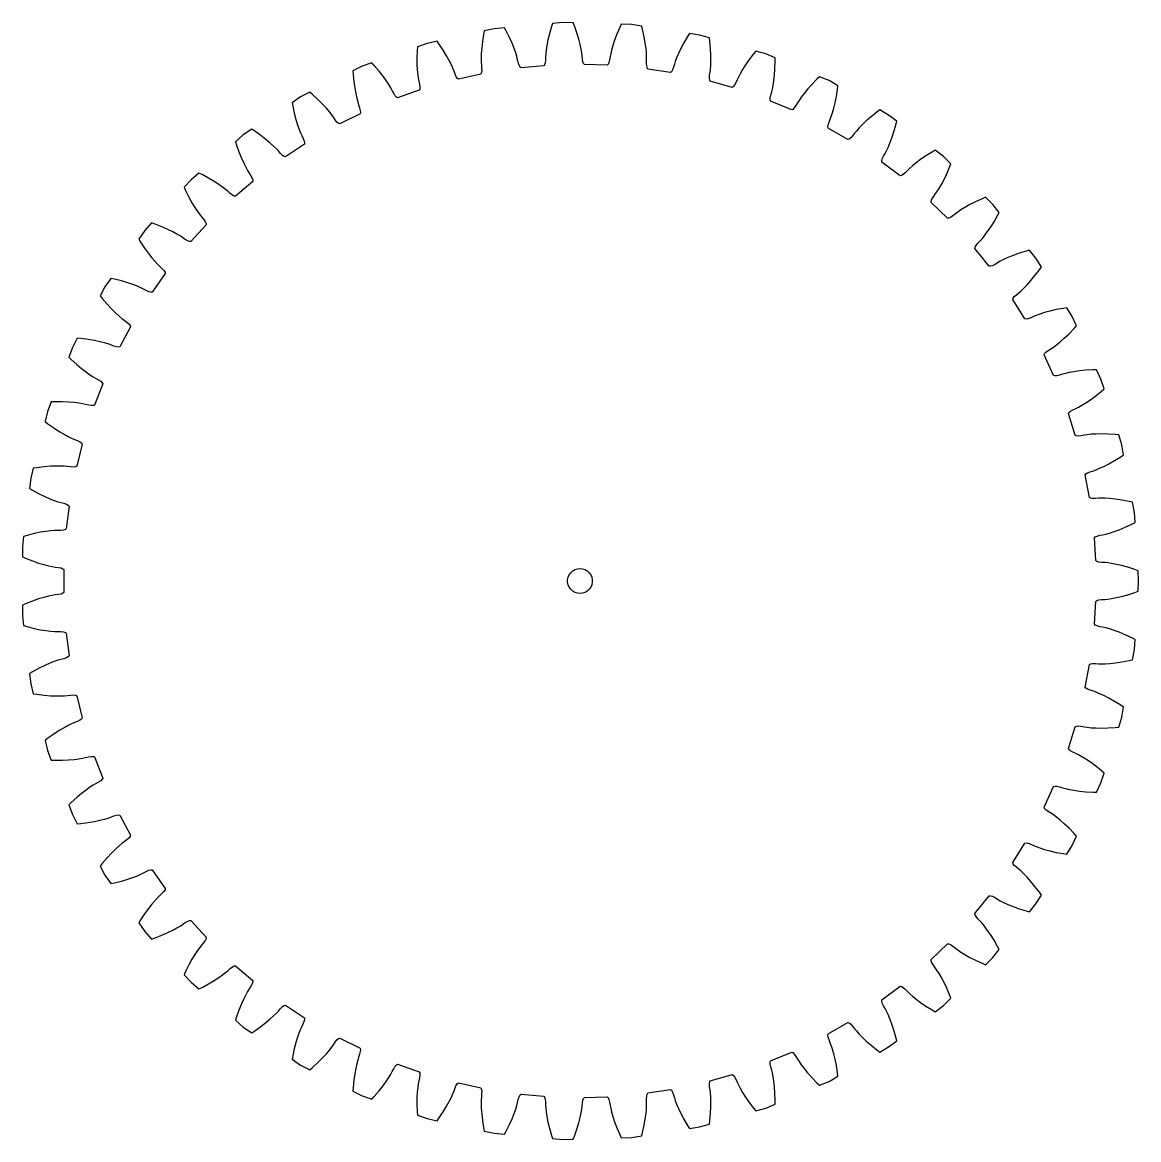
# Model space of a CAD drawing. Header units: metres. Extents: x -67 to 67, y -67 to 67.
import ezdxf

# ---------------------------------------------------------------- set-up
doc = ezdxf.new("R2010")
doc.units = ezdxf.units.M

msp = doc.modelspace()

# ---------------------------------------------------------------- linework, layer by layer
for p, q in [((-11.57, 66.42), (-11.65, 66)), ((-10.35, 66.68), (-11.57, 66.42)), ((-9.11, 66.8), (-10.35, 66.68)), ((-8.91, 66.42), (-9.11, 66.8)), ((-8.51, 65.63), (-8.91, 66.42)), ((-3.45, 66.93), (-3.69, 66.08)), ((-3.32, 67.33), (-3.45, 66.93)), ((-2.08, 67.45), (-3.32, 67.33)), ((-0.83, 67.41), (-2.08, 67.45)), ((-0.68, 67.01), (-0.83, 67.41)), ((-0.38, 66.18), (-0.68, 67.01)), ((-0.15, 65.43), (-0.38, 66.18)), ((4.8, 66.84), (4.46, 66.03)), ((4.98, 67.23), (4.8, 66.84)), ((6.23, 67.19), (4.98, 67.23)), ((7.46, 67), (6.23, 67.19)), ((7.56, 66.59), (7.46, 67)), ((7.75, 65.72), (7.56, 66.59)), ((13.21, 66.11), (12.98, 65.75)), ((14.44, 65.92), (13.21, 66.11)), ((-18.47, 64.91), (-19.64, 64.49)), ((-17.25, 65.17), (-18.47, 64.91)), ((-17, 64.82), (-17.25, 65.17)), ((-16.51, 64.09), (-17, 64.82)), ((-11.78, 65.12), (-11.87, 64.35)), ((-11.65, 66), (-11.78, 65.12)), ((-8.19, 64.92), (-8.51, 65.63)), ((-7.95, 64.29), (-8.19, 64.92)), ((-3.87, 65.32), (-4, 64.66)), ((-3.69, 66.08), (-3.87, 65.32)), ((0.02, 64.78), (-0.15, 65.43)), ((0.14, 64.23), (0.02, 64.78)), ((4.18, 65.3), (3.97, 64.66)), ((4.46, 66.03), (4.18, 65.3)), ((7.89, 64.95), (7.75, 65.72)), ((7.98, 64.29), (7.89, 64.95)), ((12.54, 64.98), (12.18, 64.29)), ((12.98, 65.75), (12.54, 64.98)), ((15.63, 65.58), (14.44, 65.92)), ((15.69, 65.15), (15.63, 65.58)), ((15.77, 64.27), (15.69, 65.15)), ((-19.67, 64.06), (-19.7, 63.18)), ((-19.64, 64.49), (-19.67, 64.06)), ((-16.11, 63.42), (-16.51, 64.09)), ((-15.79, 62.83), (-16.11, 63.42)), ((-11.92, 63.67), (-11.94, 63.11)), ((-11.87, 64.35), (-11.92, 63.67)), ((-7.76, 63.76), (-7.95, 64.29)), ((-7.62, 63.32), (-7.76, 63.76)), ((-4.14, 63.64), (-4.17, 63.28)), ((-4.09, 64.1), (-4.14, 63.64)), ((-4, 64.66), (-4.09, 64.1)), ((0.22, 63.77), (0.14, 64.23)), ((0.26, 63.42), (0.22, 63.77)), ((0.3, 63.04), (0.26, 63.42)), ((3.71, 63.66), (3.64, 63.32)), ((3.82, 64.11), (3.71, 63.66)), ((3.97, 64.66), (3.82, 64.11)), ((8.03, 63.72), (7.98, 64.29)), ((8.05, 63.26), (8.03, 63.72)), ((11.89, 63.68), (11.67, 63.16)), ((12.18, 64.29), (11.89, 63.68)), ((15.81, 63.49), (15.77, 64.27)), ((15.82, 62.82), (15.81, 63.49)), ((20.96, 63.65), (20.43, 62.95)), ((21.23, 63.99), (20.96, 63.65)), ((22.43, 63.65), (21.23, 63.99)), ((23.57, 63.16), (22.43, 63.65)), ((-26.3, 62.14), (-27.42, 61.59)), ((-25.13, 62.56), (-26.3, 62.14)), ((-24.84, 62.24), (-25.13, 62.56)), ((-24.26, 61.57), (-24.84, 62.24)), ((-19.7, 63.18), (-19.69, 62.4)), ((-19.69, 62.4), (-19.65, 61.73)), ((-15.53, 62.32), (-15.79, 62.83)), ((-15.35, 61.9), (-15.53, 62.32)), ((-11.94, 63.11), (-11.93, 62.65)), ((-11.93, 62.65), (-11.91, 62.29)), ((-11.91, 62.29), (-11.88, 61.91)), ((-7.53, 62.97), (-7.62, 63.32)), ((-7.45, 62.6), (-7.53, 62.97)), ((-7.35, 62.27), (-7.45, 62.6)), ((-7.24, 62.05), (-7.35, 62.27)), ((-4.38, 62.2), (-7.12, 61.95)), ((-4.29, 62.32), (-4.38, 62.2)), ((-4.22, 62.56), (-4.29, 62.32)), ((-4.18, 62.9), (-4.22, 62.56)), ((-4.17, 63.28), (-4.18, 62.9)), ((0.36, 62.7), (0.3, 63.04)), ((0.44, 62.47), (0.36, 62.7)), ((0.54, 62.35), (0.44, 62.47)), ((3.29, 62.27), (0.54, 62.35)), ((3.4, 62.38), (3.29, 62.27)), ((3.5, 62.6), (3.4, 62.38)), ((3.58, 62.94), (3.5, 62.6)), ((3.64, 63.32), (3.58, 62.94)), ((8.04, 62.52), (8.05, 62.91)), ((8.06, 62.18), (8.04, 62.52)), ((8.05, 62.91), (8.05, 63.26)), ((8.12, 61.94), (8.06, 62.18)), ((11.4, 62.39), (11.29, 62.02)), ((11.51, 62.73), (11.4, 62.39)), ((11.67, 63.16), (11.51, 62.73)), ((15.76, 61.79), (15.8, 62.25)), ((15.8, 62.25), (15.82, 62.82)), ((19.98, 62.31), (19.62, 61.74)), ((20.43, 62.95), (19.98, 62.31)), ((23.55, 61.85), (23.58, 62.73)), ((23.58, 62.73), (23.57, 63.16)), ((-27.42, 61.59), (-27.39, 61.16)), ((-27.39, 61.16), (-27.31, 60.28)), ((-23.78, 60.96), (-24.26, 61.57)), ((-23.39, 60.41), (-23.78, 60.96)), ((-19.65, 61.73), (-19.6, 61.16)), ((-19.6, 61.16), (-19.54, 60.71)), ((-19.54, 60.71), (-19.48, 60.36)), ((-15.21, 61.57), (-15.35, 61.9)), ((-15.09, 61.21), (-15.21, 61.57)), ((-14.94, 60.89), (-15.09, 61.21)), ((-14.81, 60.69), (-14.94, 60.89)), ((-11.99, 61.19), (-14.68, 60.6)), ((-11.92, 61.32), (-11.99, 61.19)), ((-11.87, 61.56), (-11.92, 61.32)), ((-11.88, 61.91), (-11.87, 61.56)), ((-7.12, 61.95), (-7.24, 62.05)), ((8.2, 61.81), (8.12, 61.94)), ((10.92, 61.39), (8.2, 61.81)), ((11.04, 61.49), (10.92, 61.39)), ((11.17, 61.7), (11.04, 61.49)), ((11.29, 62.02), (11.17, 61.7)), ((15.64, 60.72), (15.66, 61.06)), ((15.67, 60.47), (15.64, 60.72)), ((15.66, 61.06), (15.72, 61.44)), ((15.72, 61.44), (15.76, 61.79)), ((19.13, 60.84), (18.98, 60.52)), ((19.34, 61.25), (19.13, 60.84)), ((19.62, 61.74), (19.34, 61.25)), ((23.42, 60.4), (23.49, 61.07)), ((23.49, 61.07), (23.55, 61.85)), ((28.93, 60.89), (28.62, 60.6)), ((30.08, 60.41), (28.93, 60.89)), ((-27.31, 60.28), (-27.21, 59.51)), ((-27.21, 59.51), (-27.09, 58.84)), ((-23.07, 59.94), (-23.39, 60.41)), ((-22.84, 59.54), (-23.07, 59.94)), ((-22.67, 59.23), (-22.84, 59.54)), ((-19.48, 60.36), (-19.39, 59.98)), ((-19.36, 59.39), (-19.42, 59.25)), ((-19.39, 59.98), (-19.35, 59.64)), ((-19.35, 59.64), (-19.36, 59.39)), ((-14.68, 60.6), (-14.81, 60.69)), ((15.74, 60.34), (15.67, 60.47)), ((18.38, 59.58), (15.74, 60.34)), ((18.51, 59.66), (18.38, 59.58)), ((18.67, 59.86), (18.51, 59.66)), ((18.83, 60.16), (18.67, 59.86)), ((18.98, 60.52), (18.83, 60.16)), ((23.16, 59.04), (23.24, 59.39)), ((23.24, 59.39), (23.33, 59.84)), ((23.33, 59.84), (23.42, 60.4)), ((27.49, 59.38), (27.06, 58.86)), ((28.01, 59.96), (27.49, 59.38)), ((28.62, 60.6), (28.01, 59.96)), ((31.16, 59.79), (30.08, 60.41)), ((30.97, 58.48), (31.11, 59.36)), ((31.11, 59.36), (31.16, 59.79)), ((-33.74, 58.44), (-34.78, 57.75)), ((-32.63, 59), (-33.74, 58.44)), ((-32.3, 58.72), (-32.63, 59)), ((-31.65, 58.12), (-32.3, 58.72)), ((-31.09, 57.57), (-31.65, 58.12)), ((-27.09, 58.84), (-26.97, 58.29)), ((-26.97, 58.29), (-26.85, 57.84)), ((-22.49, 58.89), (-22.67, 59.23)), ((-22.31, 58.59), (-22.49, 58.89)), ((-22.15, 58.41), (-22.31, 58.59)), ((-22.02, 58.34), (-22.15, 58.41)), ((-19.42, 59.25), (-22.02, 58.34)), ((22.98, 58.33), (23.05, 58.67)), ((22.98, 58.09), (22.98, 58.33)), ((23.03, 57.94), (22.98, 58.09)), ((23.05, 58.67), (23.16, 59.04)), ((26.46, 58.03), (26.27, 57.73)), ((26.72, 58.4), (26.46, 58.03)), ((27.06, 58.86), (26.72, 58.4)), ((30.82, 57.72), (30.97, 58.48)), ((-34.78, 57.75), (-34.7, 57.33)), ((-34.7, 57.33), (-34.51, 56.47)), ((-30.63, 57.08), (-31.09, 57.57)), ((-30.27, 56.65), (-30.63, 57.08)), ((-26.85, 57.84), (-26.75, 57.51)), ((-26.75, 57.51), (-26.62, 57.14)), ((-26.62, 57.14), (-26.53, 56.81)), ((-26.53, 56.81), (-26.51, 56.56)), ((25.57, 56.87), (23.03, 57.94)), ((25.71, 56.94), (25.57, 56.87)), ((25.88, 57.11), (25.71, 56.94)), ((26.08, 57.39), (25.88, 57.11)), ((26.27, 57.73), (26.08, 57.39)), ((30.51, 56.52), (30.66, 57.07)), ((30.66, 57.07), (30.82, 57.72)), ((36.2, 56.87), (35.85, 56.62)), ((37.27, 56.25), (36.2, 56.87)), ((-34.51, 56.47), (-34.31, 55.71)), ((-34.31, 55.71), (-34.12, 55.07)), ((-29.98, 56.29), (-30.27, 56.65)), ((-29.77, 56), (-29.98, 56.29)), ((-29.56, 55.68), (-29.77, 56)), ((-29.35, 55.41), (-29.56, 55.68)), ((-29.16, 55.25), (-29.35, 55.41)), ((-26.56, 56.42), (-29.02, 55.19)), ((-26.51, 56.56), (-26.56, 56.42)), ((29.98, 55.07), (30.09, 55.4)), ((30.09, 55.4), (30.24, 55.75)), ((30.24, 55.75), (30.36, 56.08)), ((30.36, 56.08), (30.51, 56.52)), ((34.58, 55.55), (34.09, 55.09)), ((35.16, 56.06), (34.58, 55.55)), ((35.85, 56.62), (35.16, 56.06)), ((38.27, 55.5), (37.27, 56.25)), ((38.17, 55.09), (38.27, 55.5)), ((-39.63, 54.54), (-40.67, 53.85)), ((-39.27, 54.31), (-39.63, 54.54)), ((-38.55, 53.79), (-39.27, 54.31)), ((-34.12, 55.07), (-33.93, 54.53)), ((-33.93, 54.53), (-33.76, 54.11)), ((-33.76, 54.11), (-33.61, 53.78)), ((-29.02, 55.19), (-29.16, 55.25)), ((29.94, 54.82), (29.98, 55.07)), ((29.98, 54.67), (29.94, 54.82)), ((32.36, 53.3), (29.98, 54.67)), ((33.16, 54.06), (32.93, 53.75)), ((33.39, 54.33), (33.16, 54.06)), ((33.7, 54.68), (33.39, 54.33)), ((34.09, 55.09), (33.7, 54.68)), ((37.68, 53.49), (37.92, 54.23)), ((37.92, 54.23), (38.17, 55.09)), ((-40.67, 53.85), (-41.61, 53.04)), ((-41.61, 53.04), (-41.49, 52.63)), ((-41.49, 52.63), (-41.19, 51.8)), ((-37.93, 53.32), (-38.55, 53.79)), ((-37.42, 52.88), (-37.93, 53.32)), ((-37, 52.5), (-37.42, 52.88)), ((-33.29, 52.73), (-35.58, 51.21)), ((-33.61, 53.78), (-33.44, 53.44)), ((-33.44, 53.44), (-33.31, 53.12)), ((-33.31, 53.12), (-33.26, 52.88)), ((-33.26, 52.88), (-33.29, 52.73)), ((32.51, 53.35), (32.36, 53.3)), ((32.7, 53.5), (32.51, 53.35)), ((32.93, 53.75), (32.7, 53.5)), ((37.22, 52.34), (37.44, 52.86)), ((37.44, 52.86), (37.68, 53.49)), ((-41.19, 51.8), (-40.9, 51.07)), ((-36.67, 52.18), (-37, 52.5)), ((-36.43, 51.92), (-36.67, 52.18)), ((-36.18, 51.62), (-36.43, 51.92)), ((-35.93, 51.38), (-36.18, 51.62)), ((-35.73, 51.24), (-35.93, 51.38)), ((36.52, 50.97), (36.67, 51.28)), ((36.67, 51.28), (36.86, 51.61)), ((36.86, 51.61), (37.02, 51.93)), ((37.02, 51.93), (37.22, 52.34)), ((41.79, 51.32), (41.14, 50.88)), ((42.54, 51.78), (41.79, 51.32)), ((42.91, 52), (42.54, 51.78)), ((43.9, 51.25), (42.91, 52)), ((-40.9, 51.07), (-40.62, 50.46)), ((-40.62, 50.46), (-40.37, 49.95)), ((-40.37, 49.95), (-40.15, 49.55)), ((-35.58, 51.21), (-35.73, 51.24)), ((36.46, 50.73), (36.52, 50.97)), ((36.47, 50.58), (36.46, 50.73)), ((38.67, 48.92), (36.47, 50.58)), ((40.16, 50.12), (39.81, 49.82)), ((40.6, 50.48), (40.16, 50.12)), ((41.14, 50.88), (40.6, 50.48)), ((44.8, 50.38), (43.9, 51.25)), ((44.3, 49.16), (44.65, 49.98)), ((44.65, 49.98), (44.8, 50.38)), ((-46.03, 49.26), (-46.98, 48.45)), ((-45.65, 49.07), (-46.03, 49.26)), ((-44.87, 48.65), (-45.65, 49.07)), ((-44.2, 48.25), (-44.87, 48.65)), ((-40.15, 49.55), (-39.96, 49.25)), ((-39.96, 49.25), (-39.75, 48.93)), ((-39.75, 48.93), (-39.59, 48.62)), ((-39.59, 48.62), (-39.51, 48.39)), ((38.82, 48.95), (38.67, 48.92)), ((39.03, 49.07), (38.82, 48.95)), ((39.29, 49.3), (39.03, 49.07)), ((39.56, 49.57), (39.29, 49.3)), ((39.81, 49.82), (39.56, 49.57)), ((43.97, 48.46), (44.3, 49.16)), ((-46.98, 48.45), (-47.81, 47.53)), ((-47.81, 47.53), (-47.64, 47.14)), ((-43.63, 47.88), (-44.2, 48.25)), ((-43.17, 47.56), (-43.63, 47.88)), ((-42.8, 47.27), (-43.17, 47.56)), ((-42.53, 47.05), (-42.8, 47.27)), ((-39.51, 48.24), (-41.6, 46.45)), ((-39.51, 48.39), (-39.51, 48.24)), ((43.12, 46.98), (43.37, 47.37)), ((43.37, 47.37), (43.65, 47.86)), ((43.65, 47.86), (43.97, 48.46)), ((-47.64, 47.14), (-47.24, 46.34)), ((-47.24, 46.34), (-46.87, 45.66)), ((-42.25, 46.79), (-42.53, 47.05)), ((-41.97, 46.58), (-42.25, 46.79)), ((-41.76, 46.46), (-41.97, 46.58)), ((-41.6, 46.45), (-41.76, 46.46)), ((42.41, 45.87), (42.5, 46.09)), ((42.5, 46.09), (42.69, 46.39)), ((42.69, 46.39), (42.92, 46.69)), ((42.92, 46.69), (43.12, 46.98)), ((48.58, 46.16), (47.78, 45.79)), ((48.98, 46.33), (48.58, 46.16)), ((49.87, 45.46), (48.98, 46.33)), ((-46.87, 45.66), (-46.52, 45.08)), ((-46.52, 45.08), (-46.2, 44.61)), ((-46.2, 44.61), (-45.93, 44.24)), ((42.41, 45.71), (42.41, 45.87)), ((44.38, 43.8), (42.41, 45.71)), ((45.63, 44.55), (45.35, 44.34)), ((46.01, 44.81), (45.63, 44.55)), ((46.5, 45.11), (46.01, 44.81)), ((47.08, 45.44), (46.5, 45.11)), ((47.78, 45.79), (47.08, 45.44)), ((50.65, 44.49), (49.87, 45.46)), ((-51.74, 43.23), (-52.57, 42.31)), ((-51.33, 43.09), (-51.74, 43.23)), ((-45.93, 44.24), (-45.71, 43.96)), ((-45.71, 43.96), (-45.46, 43.67)), ((-45.46, 43.67), (-45.26, 43.39)), ((-45.26, 43.39), (-45.16, 43.17)), ((44.54, 43.81), (44.38, 43.8)), ((44.76, 43.9), (44.54, 43.81)), ((45.05, 44.1), (44.76, 43.9)), ((45.35, 44.34), (45.05, 44.1)), ((49.59, 42.69), (50.01, 43.35)), ((50.01, 43.35), (50.45, 44.11)), ((50.45, 44.11), (50.65, 44.49)), ((-52.57, 42.31), (-53.29, 41.29)), ((-50.5, 42.77), (-51.33, 43.09)), ((-49.79, 42.45), (-50.5, 42.77)), ((-49.18, 42.16), (-49.79, 42.45)), ((-48.69, 41.89), (-49.18, 42.16)), ((-48.29, 41.66), (-48.69, 41.89)), ((-45.14, 43.01), (-47, 40.98)), ((-45.16, 43.17), (-45.14, 43.01)), ((48.86, 41.68), (49.2, 42.14)), ((49.2, 42.14), (49.59, 42.69)), ((-53.29, 41.29), (-53.07, 40.92)), ((-53.07, 40.92), (-52.58, 40.19)), ((-47.99, 41.46), (-48.29, 41.66)), ((-47.68, 41.24), (-47.99, 41.46)), ((-47.38, 41.06), (-47.68, 41.24)), ((-47.15, 40.98), (-47.38, 41.06)), ((-47, 40.98), (-47.15, 40.98)), ((47.73, 40.31), (47.85, 40.52)), ((47.85, 40.52), (48.07, 40.79)), ((48.07, 40.79), (48.33, 41.06)), ((48.33, 41.06), (48.57, 41.33)), ((48.57, 41.33), (48.86, 41.68)), ((-52.58, 40.19), (-52.12, 39.56)), ((-52.12, 39.56), (-51.71, 39.03)), ((47.7, 40.15), (47.73, 40.31)), ((49.43, 38.01), (47.7, 40.15)), ((52.31, 39.31), (51.69, 39.05)), ((53.04, 39.58), (52.31, 39.31)), ((53.89, 39.84), (53.04, 39.58)), ((54.3, 39.96), (53.89, 39.84)), ((55.08, 38.99), (54.3, 39.96)), ((-51.71, 39.03), (-51.34, 38.6)), ((-51.34, 38.6), (-51.02, 38.26)), ((-51.02, 38.26), (-50.77, 38.01)), ((-50.77, 38.01), (-50.49, 37.75)), ((49.58, 38), (49.43, 38.01)), ((49.82, 38.07), (49.58, 38)), ((50.13, 38.23), (49.82, 38.07)), ((50.45, 38.43), (50.13, 38.23)), ((50.76, 38.6), (50.45, 38.43)), ((51.17, 38.81), (50.76, 38.6)), ((51.69, 39.05), (51.17, 38.81)), ((55.73, 37.93), (55.08, 38.99)), ((55.49, 37.58), (55.73, 37.93)), ((-56.66, 36.54), (-57.37, 35.52)), ((-56.24, 36.45), (-56.66, 36.54)), ((-55.38, 36.24), (-56.24, 36.45)), ((-50.09, 37.14), (-51.68, 34.89)), ((-50.49, 37.75), (-50.25, 37.5)), ((-50.25, 37.5), (-50.12, 37.29)), ((-50.12, 37.29), (-50.09, 37.14)), ((54.46, 36.27), (54.95, 36.87)), ((54.95, 36.87), (55.49, 37.58)), ((-57.37, 35.52), (-57.96, 34.43)), ((-54.63, 36.01), (-55.38, 36.24)), ((-53.99, 35.8), (-54.63, 36.01)), ((-53.46, 35.59), (-53.99, 35.8)), ((-53.04, 35.41), (-53.46, 35.59)), ((-52.72, 35.25), (-53.04, 35.41)), ((-52.39, 35.07), (-52.72, 35.25)), ((53.28, 35.05), (53.61, 35.36)), ((53.61, 35.36), (54.01, 35.77)), ((54.01, 35.77), (54.46, 36.27)), ((-57.96, 34.43), (-57.7, 34.09)), ((-57.7, 34.09), (-57.12, 33.42)), ((-52.07, 34.93), (-52.39, 35.07)), ((-51.83, 34.88), (-52.07, 34.93)), ((-51.68, 34.89), (-51.83, 34.88)), ((52.28, 33.99), (52.32, 34.13)), ((53.73, 31.65), (52.28, 33.99)), ((52.32, 34.13), (52.46, 34.33)), ((52.46, 34.33), (52.71, 34.57)), ((52.71, 34.57), (53.01, 34.81)), ((53.01, 34.81), (53.28, 35.05)), ((-57.12, 33.42), (-56.59, 32.85)), ((-56.59, 32.85), (-56.11, 32.38)), ((-56.11, 32.38), (-55.69, 32)), ((56.09, 32.4), (55.55, 32.23)), ((56.74, 32.58), (56.09, 32.4)), ((57.5, 32.76), (56.74, 32.58)), ((58.37, 32.92), (57.5, 32.76)), ((58.8, 32.98), (58.37, 32.92)), ((59.45, 31.93), (58.8, 32.98)), ((-55.69, 32), (-55.34, 31.7)), ((-55.34, 31.7), (-55.06, 31.48)), ((-55.06, 31.48), (-54.74, 31.26)), ((-54.74, 31.26), (-54.48, 31.04)), ((-54.48, 31.04), (-54.32, 30.85)), ((53.88, 31.62), (53.73, 31.65)), ((54.12, 31.66), (53.88, 31.62)), ((54.44, 31.78), (54.12, 31.66)), ((54.79, 31.94), (54.44, 31.78)), ((55.12, 32.07), (54.79, 31.94)), ((55.55, 32.23), (55.12, 32.07)), ((59.97, 30.8), (59.45, 31.93)), ((-54.27, 30.7), (-55.57, 28.28)), ((-54.32, 30.85), (-54.27, 30.7)), ((58.5, 29.3), (59.07, 29.84)), ((59.07, 29.84), (59.69, 30.48)), ((59.69, 30.48), (59.97, 30.8)), ((-60.72, 29.3), (-61.3, 28.2)), ((-60.29, 29.26), (-60.72, 29.3)), ((-59.41, 29.16), (-60.29, 29.26)), ((-58.64, 29.03), (-59.41, 29.16)), ((-57.98, 28.89), (-58.64, 29.03)), ((-57.43, 28.75), (-57.98, 28.89)), ((-56.99, 28.62), (-57.43, 28.75)), ((-56.66, 28.5), (-56.99, 28.62)), ((-56.3, 28.37), (-56.66, 28.5)), ((-55.96, 28.27), (-56.3, 28.37)), ((57.18, 28.23), (57.55, 28.51)), ((57.55, 28.51), (58, 28.86)), ((58, 28.86), (58.5, 29.3)), ((-61.3, 28.2), (-61.75, 27.04)), ((-61.75, 27.04), (-61.45, 26.74)), ((-55.72, 28.24), (-55.96, 28.27)), ((-55.57, 28.28), (-55.72, 28.24)), ((56.06, 27.3), (56.12, 27.45)), ((57.21, 24.81), (56.06, 27.3)), ((56.12, 27.45), (56.28, 27.63)), ((56.28, 27.63), (56.56, 27.83)), ((56.56, 27.83), (56.89, 28.03)), ((56.89, 28.03), (57.18, 28.23)), ((-61.45, 26.74), (-60.79, 26.15)), ((-60.79, 26.15), (-60.2, 25.65)), ((-60.2, 25.65), (-59.66, 25.24)), ((-59.66, 25.24), (-59.2, 24.91)), ((-59.2, 24.91), (-58.81, 24.66)), ((-58.81, 24.66), (-58.51, 24.48)), ((-58.51, 24.48), (-58.17, 24.3)), ((-58.17, 24.3), (-57.88, 24.11)), ((57.35, 24.76), (57.21, 24.81)), ((57.6, 24.77), (57.35, 24.76)), ((57.94, 24.85), (57.6, 24.77)), ((58.3, 24.96), (57.94, 24.85)), ((58.64, 25.06), (58.3, 24.96)), ((59.09, 25.16), (58.64, 25.06)), ((59.65, 25.26), (59.09, 25.16)), ((60.32, 25.36), (59.65, 25.26)), ((61.09, 25.44), (60.32, 25.36)), ((61.98, 25.5), (61.09, 25.44)), ((62.4, 25.51), (61.98, 25.5)), ((62.92, 24.38), (62.4, 25.51)), ((63.3, 23.19), (62.92, 24.38)), ((-57.63, 23.8), (-58.63, 21.24)), ((-57.88, 24.11), (-57.7, 23.94)), ((-57.7, 23.94), (-57.63, 23.8)), ((62.98, 22.91), (63.3, 23.19)), ((-63.86, 21.62), (-64.31, 20.46)), ((-63.43, 21.63), (-63.86, 21.62)), ((-62.54, 21.63), (-63.43, 21.63)), ((-61.76, 21.6), (-62.54, 21.63)), ((-61.09, 21.54), (-61.76, 21.6)), ((61.1, 21.52), (61.66, 21.89)), ((61.66, 21.89), (62.29, 22.36)), ((62.29, 22.36), (62.98, 22.91)), ((-64.31, 20.46), (-64.61, 19.25)), ((-60.53, 21.47), (-61.09, 21.54)), ((-60.08, 21.4), (-60.53, 21.47)), ((-59.73, 21.33), (-60.08, 21.4)), ((-59.36, 21.23), (-59.73, 21.33)), ((-59.01, 21.18), (-59.36, 21.23)), ((-58.77, 21.18), (-59.01, 21.18)), ((-58.63, 21.24), (-58.77, 21.18)), ((58.99, 20.21), (59.06, 20.34)), ((59.06, 20.34), (59.25, 20.5)), ((59.25, 20.5), (59.55, 20.67)), ((59.55, 20.67), (59.9, 20.83)), ((59.9, 20.83), (60.22, 20.99)), ((60.22, 20.99), (60.62, 21.22)), ((60.62, 21.22), (61.1, 21.52)), ((-64.61, 19.25), (-64.27, 18.99)), ((-64.27, 18.99), (-63.55, 18.48)), ((59.82, 17.59), (58.99, 20.21)), ((-63.55, 18.48), (-62.89, 18.06)), ((-62.89, 18.06), (-62.31, 17.71)), ((-62.31, 17.71), (-61.81, 17.45)), ((59.96, 17.52), (59.82, 17.59)), ((60.55, 17.54), (60.21, 17.5)), ((60.93, 17.61), (60.55, 17.54)), ((61.28, 17.66), (60.93, 17.61)), ((61.74, 17.71), (61.28, 17.66)), ((62.3, 17.74), (61.74, 17.71)), ((62.98, 17.76), (62.3, 17.74)), ((63.76, 17.74), (62.98, 17.76)), ((64.64, 17.69), (63.76, 17.74)), ((65.07, 17.65), (64.64, 17.69)), ((65.44, 16.46), (65.07, 17.65)), ((-61.81, 17.45), (-61.4, 17.24)), ((-61.4, 17.24), (-61.07, 17.1)), ((-61.07, 17.1), (-60.71, 16.97)), ((-60.12, 16.54), (-60.79, 13.87)), ((-60.71, 16.97), (-60.4, 16.81)), ((-60.4, 16.81), (-60.2, 16.67)), ((-60.2, 16.67), (-60.12, 16.54)), ((60.21, 17.5), (59.96, 17.52)), ((65.67, 15.24), (65.44, 16.46)), ((64.56, 14.53), (65.32, 15)), ((65.32, 15), (65.67, 15.24)), ((-66.03, 13.61), (-66.33, 12.4)), ((-65.61, 13.68), (-66.03, 13.61)), ((-64.73, 13.78), (-65.61, 13.68)), ((-63.95, 13.85), (-64.73, 13.78)), ((-63.28, 13.87), (-63.95, 13.85)), ((-62.71, 13.87), (-63.28, 13.87)), ((-62.25, 13.85), (-62.71, 13.87)), ((-61.9, 13.82), (-62.25, 13.85)), ((-61.52, 13.78), (-61.9, 13.82)), ((-61.17, 13.76), (-61.52, 13.78)), ((-60.93, 13.8), (-61.17, 13.76)), ((-60.79, 13.87), (-60.93, 13.8)), ((62.34, 13.43), (62.77, 13.61)), ((62.77, 13.61), (63.28, 13.84)), ((63.28, 13.84), (63.88, 14.15)), ((63.88, 14.15), (64.56, 14.53)), ((-66.33, 12.4), (-66.49, 11.17)), ((61.02, 12.81), (61.12, 12.93)), ((61.53, 10.1), (61.02, 12.81)), ((61.12, 12.93), (61.32, 13.06)), ((61.32, 13.06), (61.64, 13.2)), ((61.64, 13.2), (62.01, 13.31)), ((62.01, 13.31), (62.34, 13.43)), ((-66.49, 11.17), (-66.12, 10.95)), ((-66.12, 10.95), (-65.34, 10.53)), ((-65.34, 10.53), (-64.63, 10.19)), ((-64.63, 10.19), (-64.02, 9.92)), ((-64.02, 9.92), (-63.49, 9.72)), ((-63.49, 9.72), (-63.05, 9.57)), ((-63.05, 9.57), (-62.71, 9.47)), ((-62.71, 9.47), (-62.34, 9.38)), ((61.66, 10.02), (61.53, 10.1)), ((61.9, 9.97), (61.66, 10.02)), ((62.25, 9.96), (61.9, 9.97)), ((62.63, 9.99), (62.25, 9.96)), ((62.98, 10), (62.63, 9.99)), ((63.45, 9.99), (62.98, 10)), ((64.01, 9.95), (63.45, 9.99)), ((64.68, 9.88), (64.01, 9.95)), ((65.45, 9.77), (64.68, 9.88)), ((66.32, 9.61), (65.45, 9.77)), ((66.74, 9.52), (66.32, 9.61)), ((66.97, 8.29), (66.74, 9.52)), ((-62.34, 9.38), (-62.01, 9.26)), ((-61.7, 9.03), (-62.04, 6.3)), ((-62.01, 9.26), (-61.8, 9.14)), ((-61.8, 9.14), (-61.7, 9.03)), ((67.05, 7.05), (66.97, 8.29)), ((65.86, 6.49), (66.66, 6.86)), ((66.66, 6.86), (67.05, 7.05)), ((-66.79, 5.51), (-67.2, 5.39)), ((-65.93, 5.73), (-66.79, 5.51)), ((-65.17, 5.88), (-65.93, 5.73)), ((-64.5, 5.99), (-65.17, 5.88)), ((-63.94, 6.06), (-64.5, 5.99)), ((-63.48, 6.1), (-63.94, 6.06)), ((-63.13, 6.11), (-63.48, 6.1)), ((-62.74, 6.11), (-63.13, 6.11)), ((-62.4, 6.14), (-62.74, 6.11)), ((-62.16, 6.21), (-62.4, 6.14)), ((-62.04, 6.3), (-62.16, 6.21)), ((62.24, 5.32), (62.46, 5.43)), ((62.46, 5.43), (62.8, 5.52)), ((62.8, 5.52), (63.17, 5.59)), ((63.17, 5.59), (63.52, 5.67)), ((63.52, 5.67), (63.96, 5.79)), ((63.96, 5.79), (64.51, 5.96)), ((64.51, 5.96), (65.14, 6.19)), ((65.14, 6.19), (65.86, 6.49)), ((-67.2, 5.39), (-67.35, 4.15)), ((-67.35, 4.15), (-67.35, 2.91)), ((62.14, 5.21), (62.24, 5.32)), ((62.31, 2.46), (62.14, 5.21)), ((-67.35, 2.91), (-66.96, 2.74)), ((-66.96, 2.74), (-66.13, 2.42)), ((-66.13, 2.42), (-65.4, 2.17)), ((-65.4, 2.17), (-64.75, 1.98)), ((-64.75, 1.98), (-64.2, 1.84)), ((-64.2, 1.84), (-63.75, 1.75)), ((-63.75, 1.75), (-63.4, 1.69)), ((-63.4, 1.69), (-63.02, 1.64)), ((-63.02, 1.64), (-62.68, 1.57)), ((-62.68, 1.57), (-62.45, 1.48)), ((-62.45, 1.48), (-62.34, 1.38)), ((-62.34, 1.38), (-62.34, -1.38)), ((-0.88, 1.21), (-0.61, 1.37)), ((-0.61, 1.37), (-0.31, 1.47)), ((-0.31, 1.47), (0, 1.5)), ((0, 1.5), (0.31, 1.47)), ((0.31, 1.47), (0.61, 1.37)), ((0.61, 1.37), (0.88, 1.21)), ((62.42, 2.37), (62.31, 2.46)), ((62.66, 2.29), (62.42, 2.37)), ((63, 2.24), (62.66, 2.29)), ((63.38, 2.22), (63, 2.24)), ((63.74, 2.18), (63.38, 2.22)), ((64.19, 2.11), (63.74, 2.18)), ((64.75, 2.01), (64.19, 2.11)), ((65.41, 1.86), (64.75, 2.01)), ((66.16, 1.66), (65.41, 1.86)), ((67, 1.39), (66.16, 1.66)), ((67.41, 1.24), (67, 1.39)), ((-1.49, 0.16), (-1.43, 0.46)), ((-1.49, -0.16), (-1.49, 0.16)), ((-1.43, 0.46), (-1.3, 0.75)), ((-1.3, 0.75), (-1.11, 1)), ((-1.11, 1), (-0.88, 1.21)), ((0.88, 1.21), (1.11, 1)), ((1.11, 1), (1.3, 0.75)), ((1.3, 0.75), (1.43, 0.46)), ((1.43, 0.46), (1.49, 0.16)), ((1.49, 0.16), (1.49, -0.16)), ((67.48, 0), (67.41, 1.24)), ((-1.43, -0.46), (-1.49, -0.16)), ((-1.3, -0.75), (-1.43, -0.46)), ((-1.11, -1), (-1.3, -0.75)), ((-0.88, -1.21), (-1.11, -1)), ((-0.61, -1.37), (-0.88, -1.21)), ((0.88, -1.21), (0.61, -1.37)), ((1.11, -1), (0.88, -1.21)), ((1.3, -0.75), (1.11, -1)), ((1.43, -0.46), (1.3, -0.75)), ((1.49, -0.16), (1.43, -0.46)), ((67, -1.39), (67.41, -1.24)), ((67.41, -1.24), (67.48, 0)), ((-66.13, -2.42), (-66.96, -2.74)), ((-65.4, -2.17), (-66.13, -2.42)), ((-64.75, -1.98), (-65.4, -2.17)), ((-64.2, -1.84), (-64.75, -1.98)), ((-63.75, -1.75), (-64.2, -1.84)), ((-63.4, -1.69), (-63.75, -1.75)), ((-63.02, -1.64), (-63.4, -1.69)), ((-62.68, -1.57), (-63.02, -1.64)), ((-62.45, -1.48), (-62.68, -1.57)), ((-62.34, -1.38), (-62.45, -1.48)), ((-0.31, -1.47), (-0.61, -1.37)), ((0, -1.5), (-0.31, -1.47)), ((0.31, -1.47), (0, -1.5)), ((0.61, -1.37), (0.31, -1.47)), ((62.14, -5.21), (62.31, -2.46)), ((62.31, -2.46), (62.42, -2.37)), ((62.42, -2.37), (62.66, -2.29)), ((62.66, -2.29), (63, -2.24)), ((63, -2.24), (63.38, -2.22)), ((63.38, -2.22), (63.74, -2.18)), ((63.74, -2.18), (64.19, -2.11)), ((64.19, -2.11), (64.75, -2.01)), ((64.75, -2.01), (65.41, -1.86)), ((65.41, -1.86), (66.16, -1.66)), ((66.16, -1.66), (67, -1.39)), ((-66.96, -2.74), (-67.35, -2.91)), ((-67.35, -2.91), (-67.35, -4.15)), ((-67.35, -4.15), (-67.2, -5.39)), ((-67.2, -5.39), (-66.79, -5.51)), ((62.24, -5.32), (62.14, -5.21)), ((62.46, -5.43), (62.24, -5.32)), ((-66.79, -5.51), (-65.93, -5.73)), ((-65.93, -5.73), (-65.17, -5.88)), ((-65.17, -5.88), (-64.5, -5.99)), ((-64.5, -5.99), (-63.94, -6.06)), ((-63.94, -6.06), (-63.48, -6.1)), ((-63.48, -6.1), (-63.13, -6.11)), ((-63.13, -6.11), (-62.74, -6.11)), ((-62.74, -6.11), (-62.4, -6.14)), ((-62.4, -6.14), (-62.16, -6.21)), ((-62.16, -6.21), (-62.04, -6.3)), ((-62.04, -6.3), (-61.7, -9.03)), ((62.8, -5.52), (62.46, -5.43)), ((63.17, -5.59), (62.8, -5.52)), ((63.52, -5.67), (63.17, -5.59)), ((63.96, -5.79), (63.52, -5.67)), ((64.51, -5.96), (63.96, -5.79)), ((65.14, -6.19), (64.51, -5.96)), ((65.86, -6.49), (65.14, -6.19)), ((66.66, -6.86), (65.86, -6.49)), ((67.05, -7.05), (66.66, -6.86)), ((66.97, -8.29), (67.05, -7.05)), ((-62.34, -9.38), (-62.71, -9.47)), ((-62.01, -9.26), (-62.34, -9.38)), ((-61.8, -9.14), (-62.01, -9.26)), ((-61.7, -9.03), (-61.8, -9.14)), ((66.74, -9.52), (66.97, -8.29)), ((-65.34, -10.53), (-66.12, -10.95)), ((-64.63, -10.19), (-65.34, -10.53)), ((-64.02, -9.92), (-64.63, -10.19)), ((-63.49, -9.72), (-64.02, -9.92)), ((-63.05, -9.57), (-63.49, -9.72)), ((-62.71, -9.47), (-63.05, -9.57)), ((61.02, -12.81), (61.53, -10.1)), ((61.53, -10.1), (61.66, -10.02)), ((61.66, -10.02), (61.9, -9.97)), ((61.9, -9.97), (62.25, -9.96)), ((62.25, -9.96), (62.63, -9.99)), ((62.63, -9.99), (62.98, -10)), ((62.98, -10), (63.45, -9.99)), ((63.45, -9.99), (64.01, -9.95)), ((64.01, -9.95), (64.68, -9.88)), ((64.68, -9.88), (65.45, -9.77)), ((65.45, -9.77), (66.32, -9.61)), ((66.32, -9.61), (66.74, -9.52)), ((-66.12, -10.95), (-66.49, -11.17)), ((-66.49, -11.17), (-66.33, -12.4)), ((-66.33, -12.4), (-66.03, -13.61)), ((61.12, -12.93), (61.02, -12.81)), ((61.32, -13.06), (61.12, -12.93)), ((61.64, -13.2), (61.32, -13.06)), ((62.01, -13.31), (61.64, -13.2)), ((62.34, -13.43), (62.01, -13.31)), ((62.77, -13.61), (62.34, -13.43)), ((-66.03, -13.61), (-65.61, -13.68)), ((-65.61, -13.68), (-64.73, -13.78)), ((-64.73, -13.78), (-63.95, -13.85)), ((-63.95, -13.85), (-63.28, -13.87)), ((-63.28, -13.87), (-62.71, -13.87)), ((-62.71, -13.87), (-62.25, -13.85)), ((-62.25, -13.85), (-61.9, -13.82)), ((-61.9, -13.82), (-61.52, -13.78)), ((-61.52, -13.78), (-61.17, -13.76)), ((-61.17, -13.76), (-60.93, -13.8)), ((-60.93, -13.8), (-60.79, -13.87)), ((-60.79, -13.87), (-60.12, -16.54)), ((63.28, -13.84), (62.77, -13.61)), ((63.88, -14.15), (63.28, -13.84)), ((64.56, -14.53), (63.88, -14.15)), ((65.32, -15), (64.56, -14.53)), ((65.67, -15.24), (65.32, -15)), ((65.44, -16.46), (65.67, -15.24)), ((-61.81, -17.45), (-62.31, -17.71)), ((-61.4, -17.24), (-61.81, -17.45)), ((-61.07, -17.1), (-61.4, -17.24)), ((-60.71, -16.97), (-61.07, -17.1)), ((-60.4, -16.81), (-60.71, -16.97)), ((-60.2, -16.67), (-60.4, -16.81)), ((-60.12, -16.54), (-60.2, -16.67)), ((59.82, -17.59), (59.96, -17.52)), ((59.96, -17.52), (60.21, -17.5)), ((60.21, -17.5), (60.55, -17.54)), ((65.07, -17.65), (65.44, -16.46)), ((-63.55, -18.48), (-64.27, -18.99)), ((-62.89, -18.06), (-63.55, -18.48)), ((-62.31, -17.71), (-62.89, -18.06)), ((58.99, -20.21), (59.82, -17.59)), ((60.55, -17.54), (60.93, -17.61)), ((60.93, -17.61), (61.28, -17.66)), ((61.28, -17.66), (61.74, -17.71)), ((61.74, -17.71), (62.3, -17.74)), ((62.3, -17.74), (62.98, -17.76)), ((62.98, -17.76), (63.76, -17.74)), ((63.76, -17.74), (64.64, -17.69)), ((64.64, -17.69), (65.07, -17.65)), ((-64.27, -18.99), (-64.61, -19.25)), ((-64.61, -19.25), (-64.31, -20.46)), ((59.06, -20.34), (58.99, -20.21)), ((-64.31, -20.46), (-63.86, -21.62)), ((-61.76, -21.6), (-61.09, -21.54)), ((-61.09, -21.54), (-60.53, -21.47)), ((-60.53, -21.47), (-60.08, -21.4)), ((-60.08, -21.4), (-59.73, -21.33)), ((-59.73, -21.33), (-59.36, -21.23)), ((-59.36, -21.23), (-59.01, -21.18)), ((-59.01, -21.18), (-58.77, -21.18)), ((-58.77, -21.18), (-58.63, -21.24)), ((-58.63, -21.24), (-57.63, -23.8)), ((59.25, -20.5), (59.06, -20.34)), ((59.55, -20.67), (59.25, -20.5)), ((59.9, -20.83), (59.55, -20.67)), ((60.22, -20.99), (59.9, -20.83)), ((60.62, -21.22), (60.22, -20.99)), ((61.1, -21.52), (60.62, -21.22)), ((61.66, -21.89), (61.1, -21.52)), ((-63.86, -21.62), (-63.43, -21.63)), ((-63.43, -21.63), (-62.54, -21.63)), ((-62.54, -21.63), (-61.76, -21.6)), ((62.29, -22.36), (61.66, -21.89)), ((62.98, -22.91), (62.29, -22.36)), ((63.3, -23.19), (62.98, -22.91)), ((-57.88, -24.11), (-58.17, -24.3)), ((-57.7, -23.94), (-57.88, -24.11)), ((-57.63, -23.8), (-57.7, -23.94)), ((62.92, -24.38), (63.3, -23.19)), ((-59.66, -25.24), (-60.2, -25.65)), ((-59.2, -24.91), (-59.66, -25.24)), ((-58.81, -24.66), (-59.2, -24.91)), ((-58.51, -24.48), (-58.81, -24.66)), ((-58.17, -24.3), (-58.51, -24.48)), ((56.06, -27.3), (57.21, -24.81)), ((57.21, -24.81), (57.35, -24.76)), ((57.35, -24.76), (57.6, -24.77)), ((57.6, -24.77), (57.94, -24.85)), ((57.94, -24.85), (58.3, -24.96)), ((58.3, -24.96), (58.64, -25.06)), ((58.64, -25.06), (59.09, -25.16)), ((59.09, -25.16), (59.65, -25.26)), ((59.65, -25.26), (60.32, -25.36)), ((60.32, -25.36), (61.09, -25.44)), ((61.09, -25.44), (61.98, -25.5)), ((61.98, -25.5), (62.4, -25.51)), ((62.4, -25.51), (62.92, -24.38)), ((-61.45, -26.74), (-61.75, -27.04)), ((-60.79, -26.15), (-61.45, -26.74)), ((-60.2, -25.65), (-60.79, -26.15)), ((-61.75, -27.04), (-61.3, -28.2)), ((-61.3, -28.2), (-60.72, -29.3)), ((-56.3, -28.37), (-55.96, -28.27)), ((-55.96, -28.27), (-55.72, -28.24)), ((-55.72, -28.24), (-55.57, -28.28)), ((-55.57, -28.28), (-54.27, -30.7)), ((56.12, -27.45), (56.06, -27.3)), ((56.28, -27.63), (56.12, -27.45)), ((56.56, -27.83), (56.28, -27.63)), ((56.89, -28.03), (56.56, -27.83)), ((57.18, -28.23), (56.89, -28.03)), ((57.55, -28.51), (57.18, -28.23)), ((-60.72, -29.3), (-60.29, -29.26)), ((-60.29, -29.26), (-59.41, -29.16)), ((-59.41, -29.16), (-58.64, -29.03)), ((-58.64, -29.03), (-57.98, -28.89)), ((-57.98, -28.89), (-57.43, -28.75)), ((-57.43, -28.75), (-56.99, -28.62)), ((-56.99, -28.62), (-56.66, -28.5)), ((-56.66, -28.5), (-56.3, -28.37)), ((58, -28.86), (57.55, -28.51)), ((58.5, -29.3), (58, -28.86)), ((59.07, -29.84), (58.5, -29.3)), ((-54.32, -30.85), (-54.48, -31.04)), ((-54.27, -30.7), (-54.32, -30.85)), ((59.69, -30.48), (59.07, -29.84)), ((59.45, -31.93), (59.97, -30.8)), ((59.97, -30.8), (59.69, -30.48)), ((-55.69, -32), (-56.11, -32.38)), ((-55.34, -31.7), (-55.69, -32)), ((-55.06, -31.48), (-55.34, -31.7)), ((-54.74, -31.26), (-55.06, -31.48)), ((-54.48, -31.04), (-54.74, -31.26)), ((52.28, -33.99), (53.73, -31.65)), ((53.73, -31.65), (53.88, -31.62)), ((53.88, -31.62), (54.12, -31.66)), ((54.12, -31.66), (54.44, -31.78)), ((54.44, -31.78), (54.79, -31.94)), ((54.79, -31.94), (55.12, -32.07)), ((55.12, -32.07), (55.55, -32.23)), ((55.55, -32.23), (56.09, -32.4)), ((58.8, -32.98), (59.45, -31.93)), ((-57.12, -33.42), (-57.7, -34.09)), ((-56.59, -32.85), (-57.12, -33.42)), ((-56.11, -32.38), (-56.59, -32.85)), ((56.09, -32.4), (56.74, -32.58)), ((56.74, -32.58), (57.5, -32.76)), ((57.5, -32.76), (58.37, -32.92)), ((58.37, -32.92), (58.8, -32.98)), ((-57.7, -34.09), (-57.96, -34.43)), ((-57.96, -34.43), (-57.37, -35.52)), ((-52.72, -35.25), (-52.39, -35.07)), ((-52.39, -35.07), (-52.07, -34.93)), ((-52.07, -34.93), (-51.83, -34.88)), ((-51.83, -34.88), (-51.68, -34.89)), ((-51.68, -34.89), (-50.09, -37.14)), ((52.32, -34.13), (52.28, -33.99)), ((52.46, -34.33), (52.32, -34.13)), ((52.71, -34.57), (52.46, -34.33)), ((53.01, -34.81), (52.71, -34.57)), ((53.28, -35.05), (53.01, -34.81)), ((53.61, -35.36), (53.28, -35.05)), ((-57.37, -35.52), (-56.66, -36.54)), ((-56.24, -36.45), (-55.38, -36.24)), ((-55.38, -36.24), (-54.63, -36.01)), ((-54.63, -36.01), (-53.99, -35.8)), ((-53.99, -35.8), (-53.46, -35.59)), ((-53.46, -35.59), (-53.04, -35.41)), ((-53.04, -35.41), (-52.72, -35.25)), ((54.01, -35.77), (53.61, -35.36)), ((54.46, -36.27), (54.01, -35.77)), ((54.95, -36.87), (54.46, -36.27)), ((-56.66, -36.54), (-56.24, -36.45)), ((-50.49, -37.75), (-50.77, -38.01)), ((-50.25, -37.5), (-50.49, -37.75)), ((-50.12, -37.29), (-50.25, -37.5)), ((-50.09, -37.14), (-50.12, -37.29)), ((55.49, -37.58), (54.95, -36.87)), ((55.73, -37.93), (55.49, -37.58)), ((-51.71, -39.03), (-52.12, -39.56)), ((-51.34, -38.6), (-51.71, -39.03)), ((-51.02, -38.26), (-51.34, -38.6)), ((-50.77, -38.01), (-51.02, -38.26)), ((47.7, -40.15), (49.43, -38.01)), ((49.43, -38.01), (49.58, -38)), ((49.58, -38), (49.82, -38.07)), ((49.82, -38.07), (50.13, -38.23)), ((50.13, -38.23), (50.45, -38.43)), ((50.45, -38.43), (50.76, -38.6)), ((50.76, -38.6), (51.17, -38.81)), ((51.17, -38.81), (51.69, -39.05)), ((51.69, -39.05), (52.31, -39.31)), ((54.3, -39.96), (55.08, -38.99)), ((55.08, -38.99), (55.73, -37.93)), ((-52.58, -40.19), (-53.07, -40.92)), ((-52.12, -39.56), (-52.58, -40.19)), ((47.73, -40.31), (47.7, -40.15)), ((47.85, -40.52), (47.73, -40.31)), ((52.31, -39.31), (53.04, -39.58)), ((53.04, -39.58), (53.89, -39.84)), ((53.89, -39.84), (54.3, -39.96)), ((-53.07, -40.92), (-53.29, -41.29)), ((-53.29, -41.29), (-52.57, -42.31)), ((-48.69, -41.89), (-48.29, -41.66)), ((-48.29, -41.66), (-47.99, -41.46)), ((-47.99, -41.46), (-47.68, -41.24)), ((-47.68, -41.24), (-47.38, -41.06)), ((-47.38, -41.06), (-47.15, -40.98)), ((-47.15, -40.98), (-47, -40.98)), ((-47, -40.98), (-45.14, -43.01)), ((48.07, -40.79), (47.85, -40.52)), ((48.33, -41.06), (48.07, -40.79)), ((48.57, -41.33), (48.33, -41.06)), ((48.86, -41.68), (48.57, -41.33)), ((49.2, -42.14), (48.86, -41.68)), ((-52.57, -42.31), (-51.74, -43.23)), ((-51.74, -43.23), (-51.33, -43.09)), ((-51.33, -43.09), (-50.5, -42.77)), ((-50.5, -42.77), (-49.79, -42.45)), ((-49.79, -42.45), (-49.18, -42.16)), ((-49.18, -42.16), (-48.69, -41.89)), ((-45.16, -43.17), (-45.26, -43.39)), ((-45.14, -43.01), (-45.16, -43.17)), ((49.59, -42.69), (49.2, -42.14)), ((50.01, -43.35), (49.59, -42.69)), ((-45.93, -44.24), (-46.2, -44.61)), ((-45.71, -43.96), (-45.93, -44.24)), ((-45.46, -43.67), (-45.71, -43.96)), ((-45.26, -43.39), (-45.46, -43.67)), ((42.41, -45.71), (44.38, -43.8)), ((44.38, -43.8), (44.54, -43.81)), ((44.54, -43.81), (44.76, -43.9)), ((44.76, -43.9), (45.05, -44.1)), ((45.05, -44.1), (45.35, -44.34)), ((45.35, -44.34), (45.63, -44.55)), ((49.87, -45.46), (50.65, -44.49)), ((50.45, -44.11), (50.01, -43.35)), ((50.65, -44.49), (50.45, -44.11)), ((-46.87, -45.66), (-47.24, -46.34)), ((-46.52, -45.08), (-46.87, -45.66)), ((-46.2, -44.61), (-46.52, -45.08)), ((42.41, -45.87), (42.41, -45.71)), ((42.5, -46.09), (42.41, -45.87)), ((45.63, -44.55), (46.01, -44.81)), ((46.01, -44.81), (46.5, -45.11)), ((46.5, -45.11), (47.08, -45.44)), ((47.08, -45.44), (47.78, -45.79)), ((47.78, -45.79), (48.58, -46.16)), ((48.98, -46.33), (49.87, -45.46)), ((-47.64, -47.14), (-47.81, -47.53)), ((-47.24, -46.34), (-47.64, -47.14)), ((-42.8, -47.27), (-42.53, -47.05)), ((-42.53, -47.05), (-42.25, -46.79)), ((-42.25, -46.79), (-41.97, -46.58)), ((-41.97, -46.58), (-41.76, -46.46)), ((-41.76, -46.46), (-41.6, -46.45)), ((-41.6, -46.45), (-39.51, -48.24)), ((42.69, -46.39), (42.5, -46.09)), ((42.92, -46.69), (42.69, -46.39)), ((43.12, -46.98), (42.92, -46.69)), ((43.37, -47.37), (43.12, -46.98)), ((48.58, -46.16), (48.98, -46.33)), ((-47.81, -47.53), (-46.98, -48.45)), ((-46.98, -48.45), (-46.03, -49.26)), ((-44.87, -48.65), (-44.2, -48.25)), ((-44.2, -48.25), (-43.63, -47.88)), ((-43.63, -47.88), (-43.17, -47.56)), ((-43.17, -47.56), (-42.8, -47.27)), ((-39.51, -48.39), (-39.59, -48.62)), ((-39.51, -48.24), (-39.51, -48.39)), ((43.65, -47.86), (43.37, -47.37)), ((43.97, -48.46), (43.65, -47.86)), ((44.3, -49.16), (43.97, -48.46)), ((-46.03, -49.26), (-45.65, -49.07)), ((-45.65, -49.07), (-44.87, -48.65)), ((-40.15, -49.55), (-40.37, -49.95)), ((-39.96, -49.25), (-40.15, -49.55)), ((-39.75, -48.93), (-39.96, -49.25)), ((-39.59, -48.62), (-39.75, -48.93)), ((36.47, -50.58), (38.67, -48.92)), ((38.67, -48.92), (38.82, -48.95)), ((38.82, -48.95), (39.03, -49.07)), ((39.03, -49.07), (39.29, -49.3)), ((39.29, -49.3), (39.56, -49.57)), ((39.56, -49.57), (39.81, -49.82)), ((39.81, -49.82), (40.16, -50.12)), ((44.65, -49.98), (44.3, -49.16)), ((-40.9, -51.07), (-41.19, -51.8)), ((-40.62, -50.46), (-40.9, -51.07)), ((-40.37, -49.95), (-40.62, -50.46)), ((-35.93, -51.38), (-35.73, -51.24)), ((-35.73, -51.24), (-35.58, -51.21)), ((-35.58, -51.21), (-33.29, -52.73)), ((36.46, -50.73), (36.47, -50.58)), ((36.52, -50.97), (36.46, -50.73)), ((36.67, -51.28), (36.52, -50.97)), ((40.16, -50.12), (40.6, -50.48)), ((40.6, -50.48), (41.14, -50.88)), ((41.14, -50.88), (41.79, -51.32)), ((42.91, -52), (43.9, -51.25)), ((43.9, -51.25), (44.8, -50.38)), ((44.8, -50.38), (44.65, -49.98)), ((-41.19, -51.8), (-41.49, -52.63)), ((-37.42, -52.88), (-37, -52.5)), ((-37, -52.5), (-36.67, -52.18)), ((-36.67, -52.18), (-36.43, -51.92)), ((-36.43, -51.92), (-36.18, -51.62)), ((-36.18, -51.62), (-35.93, -51.38)), ((36.86, -51.61), (36.67, -51.28)), ((37.02, -51.93), (36.86, -51.61)), ((37.22, -52.34), (37.02, -51.93)), ((37.44, -52.86), (37.22, -52.34)), ((41.79, -51.32), (42.54, -51.78)), ((42.54, -51.78), (42.91, -52)), ((-41.49, -52.63), (-41.61, -53.04)), ((-41.61, -53.04), (-40.67, -53.85)), ((-40.67, -53.85), (-39.63, -54.54)), ((-39.27, -54.31), (-38.55, -53.79)), ((-38.55, -53.79), (-37.93, -53.32)), ((-37.93, -53.32), (-37.42, -52.88)), ((-33.61, -53.78), (-33.76, -54.11)), ((-33.44, -53.44), (-33.61, -53.78)), ((-33.31, -53.12), (-33.44, -53.44)), ((-33.26, -52.88), (-33.31, -53.12)), ((-33.29, -52.73), (-33.26, -52.88)), ((29.98, -54.67), (32.36, -53.3)), ((32.36, -53.3), (32.51, -53.35)), ((32.51, -53.35), (32.7, -53.5)), ((32.7, -53.5), (32.93, -53.75)), ((32.93, -53.75), (33.16, -54.06)), ((37.68, -53.49), (37.44, -52.86)), ((37.92, -54.23), (37.68, -53.49)), ((-39.63, -54.54), (-39.27, -54.31)), ((-34.12, -55.07), (-34.31, -55.71)), ((-33.93, -54.53), (-34.12, -55.07)), ((-33.76, -54.11), (-33.93, -54.53)), ((-29.35, -55.41), (-29.16, -55.25)), ((-29.16, -55.25), (-29.02, -55.19)), ((-29.02, -55.19), (-26.56, -56.42)), ((29.94, -54.82), (29.98, -54.67)), ((29.98, -55.07), (29.94, -54.82)), ((30.09, -55.4), (29.98, -55.07)), ((33.16, -54.06), (33.39, -54.33)), ((33.39, -54.33), (33.7, -54.68)), ((33.7, -54.68), (34.09, -55.09)), ((34.09, -55.09), (34.58, -55.55)), ((38.17, -55.09), (37.92, -54.23)), ((38.27, -55.5), (38.17, -55.09)), ((-34.51, -56.47), (-34.7, -57.33)), ((-34.31, -55.71), (-34.51, -56.47)), ((-30.63, -57.08), (-30.27, -56.65)), ((-30.27, -56.65), (-29.98, -56.29)), ((-29.98, -56.29), (-29.77, -56)), ((-29.77, -56), (-29.56, -55.68)), ((-29.56, -55.68), (-29.35, -55.41)), ((-26.56, -56.42), (-26.51, -56.56)), ((-26.51, -56.56), (-26.53, -56.81)), ((30.24, -55.75), (30.09, -55.4)), ((30.36, -56.08), (30.24, -55.75)), ((30.51, -56.52), (30.36, -56.08)), ((30.66, -57.07), (30.51, -56.52)), ((34.58, -55.55), (35.16, -56.06)), ((35.16, -56.06), (35.85, -56.62)), ((35.85, -56.62), (36.2, -56.87)), ((36.2, -56.87), (37.27, -56.25)), ((37.27, -56.25), (38.27, -55.5)), ((-34.7, -57.33), (-34.78, -57.75)), ((-34.78, -57.75), (-33.74, -58.44)), ((-31.65, -58.12), (-31.09, -57.57)), ((-31.09, -57.57), (-30.63, -57.08)), ((-26.85, -57.84), (-26.97, -58.29)), ((-26.75, -57.51), (-26.85, -57.84)), ((-26.62, -57.14), (-26.75, -57.51)), ((-26.53, -56.81), (-26.62, -57.14)), ((22.98, -58.09), (23.03, -57.94)), ((23.03, -57.94), (25.57, -56.87)), ((25.57, -56.87), (25.71, -56.94)), ((25.71, -56.94), (25.88, -57.11)), ((25.88, -57.11), (26.08, -57.39)), ((26.08, -57.39), (26.27, -57.73)), ((26.27, -57.73), (26.46, -58.03)), ((30.82, -57.72), (30.66, -57.07)), ((30.97, -58.48), (30.82, -57.72)), ((-33.74, -58.44), (-32.63, -59)), ((-32.63, -59), (-32.3, -58.72)), ((-32.3, -58.72), (-31.65, -58.12)), ((-27.09, -58.84), (-27.21, -59.51)), ((-26.97, -58.29), (-27.09, -58.84)), ((-22.84, -59.54), (-22.67, -59.23)), ((-22.67, -59.23), (-22.49, -58.89)), ((-22.49, -58.89), (-22.31, -58.59)), ((-22.31, -58.59), (-22.15, -58.41)), ((-22.15, -58.41), (-22.02, -58.34)), ((-22.02, -58.34), (-19.42, -59.25)), ((-19.42, -59.25), (-19.36, -59.39)), ((22.98, -58.33), (22.98, -58.09)), ((23.05, -58.67), (22.98, -58.33)), ((23.16, -59.04), (23.05, -58.67)), ((23.24, -59.39), (23.16, -59.04)), ((26.46, -58.03), (26.72, -58.4)), ((26.72, -58.4), (27.06, -58.86)), ((27.06, -58.86), (27.49, -59.38)), ((31.11, -59.36), (30.97, -58.48)), ((-27.31, -60.28), (-27.39, -61.16)), ((-27.21, -59.51), (-27.31, -60.28)), ((-23.78, -60.96), (-23.39, -60.41)), ((-23.39, -60.41), (-23.07, -59.94)), ((-23.07, -59.94), (-22.84, -59.54)), ((-19.48, -60.36), (-19.54, -60.71)), ((-19.39, -59.98), (-19.48, -60.36)), ((-19.35, -59.64), (-19.39, -59.98)), ((-19.36, -59.39), (-19.35, -59.64)), ((-14.94, -60.89), (-14.81, -60.69)), ((-14.81, -60.69), (-14.68, -60.6)), ((-14.68, -60.6), (-11.99, -61.19)), ((15.64, -60.72), (15.67, -60.47)), ((15.67, -60.47), (15.74, -60.34)), ((15.74, -60.34), (18.38, -59.58)), ((18.38, -59.58), (18.51, -59.66)), ((18.51, -59.66), (18.67, -59.86)), ((18.67, -59.86), (18.83, -60.16)), ((18.83, -60.16), (18.98, -60.52)), ((18.98, -60.52), (19.13, -60.84)), ((23.33, -59.84), (23.24, -59.39)), ((23.42, -60.4), (23.33, -59.84)), ((23.49, -61.07), (23.42, -60.4)), ((27.49, -59.38), (28.01, -59.96)), ((28.01, -59.96), (28.62, -60.6)), ((28.62, -60.6), (28.93, -60.89)), ((28.93, -60.89), (30.08, -60.41)), ((30.08, -60.41), (31.16, -59.79)), ((31.16, -59.79), (31.11, -59.36)), ((-27.39, -61.16), (-27.42, -61.59)), ((-27.42, -61.59), (-26.3, -62.14)), ((-24.84, -62.24), (-24.26, -61.57)), ((-24.26, -61.57), (-23.78, -60.96)), ((-19.65, -61.73), (-19.69, -62.4)), ((-19.6, -61.16), (-19.65, -61.73)), ((-19.54, -60.71), (-19.6, -61.16)), ((-15.53, -62.32), (-15.35, -61.9)), ((-15.35, -61.9), (-15.21, -61.57)), ((-15.21, -61.57), (-15.09, -61.21)), ((-15.09, -61.21), (-14.94, -60.89)), ((-11.99, -61.19), (-11.92, -61.32)), ((-11.92, -61.32), (-11.87, -61.56)), ((-11.88, -61.91), (-11.91, -62.29)), ((-11.87, -61.56), (-11.88, -61.91)), ((-7.35, -62.27), (-7.24, -62.05)), ((-7.24, -62.05), (-7.12, -61.95)), ((-7.12, -61.95), (-4.38, -62.2)), ((8.06, -62.18), (8.12, -61.94)), ((8.12, -61.94), (8.2, -61.81)), ((8.2, -61.81), (10.92, -61.39)), ((10.92, -61.39), (11.04, -61.49)), ((11.04, -61.49), (11.17, -61.7)), ((11.17, -61.7), (11.29, -62.02)), ((11.29, -62.02), (11.4, -62.39)), ((15.66, -61.06), (15.64, -60.72)), ((15.72, -61.44), (15.66, -61.06)), ((15.76, -61.79), (15.72, -61.44)), ((15.8, -62.25), (15.76, -61.79)), ((19.13, -60.84), (19.34, -61.25)), ((19.34, -61.25), (19.62, -61.74)), ((19.62, -61.74), (19.98, -62.31)), ((23.55, -61.85), (23.49, -61.07)), ((23.58, -62.73), (23.55, -61.85)), ((-26.3, -62.14), (-25.13, -62.56)), ((-25.13, -62.56), (-24.84, -62.24)), ((-19.69, -62.4), (-19.7, -63.18)), ((-19.7, -63.18), (-19.67, -64.06)), ((-16.11, -63.42), (-15.79, -62.83)), ((-15.79, -62.83), (-15.53, -62.32)), ((-11.93, -62.65), (-11.94, -63.11)), ((-11.94, -63.11), (-11.92, -63.67)), ((-11.91, -62.29), (-11.93, -62.65)), ((-7.76, -63.76), (-7.62, -63.32)), ((-7.62, -63.32), (-7.53, -62.97)), ((-7.53, -62.97), (-7.45, -62.6)), ((-7.45, -62.6), (-7.35, -62.27)), ((-4.38, -62.2), (-4.29, -62.32)), ((-4.29, -62.32), (-4.22, -62.56)), ((-4.22, -62.56), (-4.18, -62.9)), ((-4.18, -62.9), (-4.17, -63.28)), ((-4.17, -63.28), (-4.14, -63.64)), ((0.26, -63.42), (0.3, -63.04)), ((0.3, -63.04), (0.36, -62.7)), ((0.36, -62.7), (0.44, -62.47)), ((0.44, -62.47), (0.54, -62.35)), ((0.54, -62.35), (3.29, -62.27)), ((3.29, -62.27), (3.4, -62.38)), ((3.4, -62.38), (3.5, -62.6)), ((3.5, -62.6), (3.58, -62.94)), ((3.58, -62.94), (3.64, -63.32)), ((3.64, -63.32), (3.71, -63.66)), ((8.03, -63.72), (8.05, -63.26)), ((8.04, -62.52), (8.06, -62.18)), ((8.05, -62.91), (8.04, -62.52)), ((8.05, -63.26), (8.05, -62.91)), ((11.4, -62.39), (11.51, -62.73)), ((11.51, -62.73), (11.67, -63.16)), ((11.67, -63.16), (11.89, -63.68)), ((15.82, -62.82), (15.8, -62.25)), ((15.81, -63.49), (15.82, -62.82)), ((19.98, -62.31), (20.43, -62.95)), ((20.43, -62.95), (20.96, -63.65)), ((22.43, -63.65), (23.57, -63.16)), ((23.57, -63.16), (23.58, -62.73)), ((-19.67, -64.06), (-19.64, -64.49)), ((-19.64, -64.49), (-18.47, -64.91)), ((-17, -64.82), (-16.51, -64.09)), ((-16.51, -64.09), (-16.11, -63.42)), ((-11.92, -63.67), (-11.87, -64.35)), ((-11.87, -64.35), (-11.78, -65.12)), ((-8.19, -64.92), (-7.95, -64.29)), ((-7.95, -64.29), (-7.76, -63.76)), ((-4.14, -63.64), (-4.09, -64.1)), ((-4.09, -64.1), (-4, -64.66)), ((-4, -64.66), (-3.87, -65.32)), ((0.02, -64.78), (0.14, -64.23)), ((0.14, -64.23), (0.22, -63.77)), ((0.22, -63.77), (0.26, -63.42)), ((3.71, -63.66), (3.82, -64.11)), ((3.82, -64.11), (3.97, -64.66)), ((3.97, -64.66), (4.18, -65.3)), ((7.89, -64.95), (7.98, -64.29)), ((7.98, -64.29), (8.03, -63.72)), ((11.89, -63.68), (12.18, -64.29)), ((12.18, -64.29), (12.54, -64.98)), ((15.69, -65.15), (15.77, -64.27)), ((15.77, -64.27), (15.81, -63.49)), ((20.96, -63.65), (21.23, -63.99)), ((21.23, -63.99), (22.43, -63.65)), ((-18.47, -64.91), (-17.25, -65.17)), ((-17.25, -65.17), (-17, -64.82)), ((-11.78, -65.12), (-11.65, -66)), ((-11.65, -66), (-11.57, -66.42)), ((-8.91, -66.42), (-8.51, -65.63)), ((-8.51, -65.63), (-8.19, -64.92)), ((-3.87, -65.32), (-3.69, -66.08)), ((-3.69, -66.08), (-3.45, -66.93)), ((-0.38, -66.18), (-0.15, -65.43)), ((-0.15, -65.43), (0.02, -64.78)), ((4.18, -65.3), (4.46, -66.03)), ((4.46, -66.03), (4.8, -66.84)), ((7.56, -66.59), (7.75, -65.72)), ((7.75, -65.72), (7.89, -64.95)), ((12.54, -64.98), (12.98, -65.75)), ((12.98, -65.75), (13.21, -66.11)), ((13.21, -66.11), (14.44, -65.92)), ((14.44, -65.92), (15.63, -65.58)), ((15.63, -65.58), (15.69, -65.15)), ((-11.57, -66.42), (-10.35, -66.68)), ((-10.35, -66.68), (-9.11, -66.8)), ((-9.11, -66.8), (-8.91, -66.42)), ((-3.45, -66.93), (-3.32, -67.33)), ((-3.32, -67.33), (-2.08, -67.45)), ((-2.08, -67.45), (-0.83, -67.41)), ((-0.83, -67.41), (-0.68, -67.01)), ((-0.68, -67.01), (-0.38, -66.18)), ((4.8, -66.84), (4.98, -67.23)), ((4.98, -67.23), (6.23, -67.19)), ((6.23, -67.19), (7.46, -67)), ((7.46, -67), (7.56, -66.59))]:
    msp.add_line(p, q)

doc.saveas('drawing.dxf')
